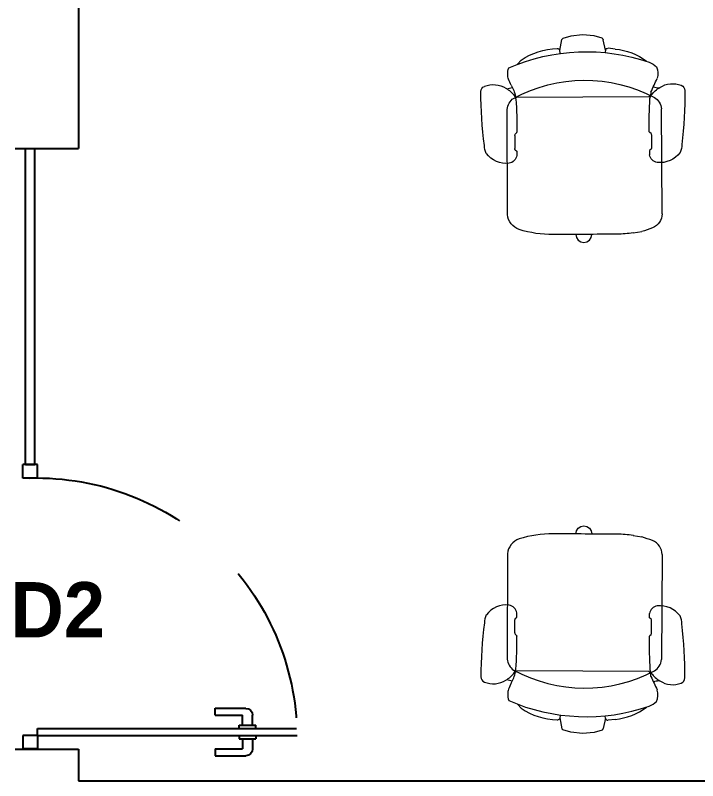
# Model space of a CAD drawing. Header units: inches. Extents: x 484217 to 497210, y -26946 to -21493.
# Drawn here: x 487793.5 to 487890.6, y -24128.4 to -24019.4 of the extents above; entities that cross this region are included whole.
import ezdxf

# ---------------------------------------------------------------- set-up
doc = ezdxf.new("R2010")
doc.units = ezdxf.units.IN
doc.header["$LTSCALE"] = 20
doc.header["$MEASUREMENT"] = 0
doc.linetypes.add('DASHED', pattern=[0.75, 0.5, -0.25])
doc.layers.add('A-furniture', color=50, linetype='Continuous', lineweight=9)
doc.layers.add('I-ANNO-TEXT', color=7, linetype='Continuous', lineweight=18)
doc.layers.add('GLAZING', color=4, linetype='Continuous')
doc.layers.add('I-WALL-IN', color=3, linetype='Continuous')
doc.styles.add('MICRO', font='')
doc.styles.get('MICRO').set_extended_font_data('MicrogrammaSSi', bold=True)

# ---------------------------------------------------------------- blocks, each defined once
blk = doc.blocks.new('A$C6A0E07C9')
at = {"layer": 'A-furniture'}
for p, q in [((-0.2138, 0.2718), (0.1182, 0.2876)), ((-0.0121, 0.2424), (-0.025, 0.2422)), ((-0.0115, 0.2426), (-0.0121, 0.2424)), ((-0.0112, 0.2428), (-0.0115, 0.2426)), ((-0.0079, 0.2484), (-0.0112, 0.2428)), ((0.0377, 0.2515), (-0.0033, 0.2499)), ((0.0418, 0.2505), (0.045, 0.2473)), ((0.045, 0.2473), (0.0464, 0.2461)), ((0.0464, 0.2461), (0.0478, 0.2453)), ((0.0478, 0.2453), (0.0485, 0.2451)), ((0.1585, 0.2497), (0.1792, -0.1667)), ((-0.2691, 0.1773), (-0.2664, 0.2046)), ((0.3152, 0.1516), (0.3188, 0.1294)), ((0.3146, 0.1213), (0.3056, 0.1197)), ((0.3131, 0.1211), (0.3466, 0.116)), ((0.3514, 0.1128), (0.36, 0.0876)), ((0.36, 0.0876), (0.3659, 0.0513)), ((0.3659, 0.0513), (0.3636, 0.0146)), ((-0.2907, 0.0196), (-0.2893, 0.0294)), ((-0.2893, 0.0294), (-0.2841, 0.0379)), ((-0.2841, 0.0379), (-0.2762, 0.0438)), ((-0.2762, 0.0438), (-0.2666, 0.0462)), ((-0.2883, 0.01), (-0.2907, 0.0196)), ((-0.2824, 0.002), (-0.2883, 0.01)), ((-0.2739, -0.003), (-0.2824, 0.002)), ((0.3636, 0.0146), (0.3576, -0.0113)), ((-0.2641, -0.0045), (-0.2739, -0.003)), ((0.3108, -0.0224), (0.3218, -0.0234)), ((0.3197, -0.023), (0.3546, -0.0146)), ((0.3546, -0.0146), (0.3564, -0.0132)), ((0.3564, -0.0132), (0.3576, -0.0113)), ((0.2962, -0.1472), (0.2839, -0.1595)), ((0.0087, -0.176), (-0.0042, -0.1772)), ((0.0094, -0.1763), (0.0087, -0.176)), ((0.0097, -0.1764), (0.0094, -0.1763)), ((0.0135, -0.1816), (0.0097, -0.1764)), ((0.0591, -0.1802), (0.0183, -0.1827)), ((0.0631, -0.1788), (0.066, -0.1753)), ((0.066, -0.1753), (0.0673, -0.174)), ((0.0673, -0.174), (0.0686, -0.173)), ((0.0686, -0.173), (0.0692, -0.1728)), ((-0.1895, -0.2174), (0.1433, -0.1996))]:
    blk.add_line(p, q, dxfattribs=at)
for centre, radius, start, end in [((0.2241, -0.8917), 1.2574, 92.3594, 100.1757), ((0.1721, 0.3454), 0.0192, 28.1256, 89.2436), ((0.0065, 0.2825), 0.0635, 94.0792, 117.5938), ((0.1209, 0.3234), 0.0749, 330.3794, 24.513), ((0.0274, 0.2777), 0.0792, 129.4999, 189.1152), ((-0.21, 0.2233), 0.0487, 94.526, 161.0109), ((0.117, 0.2414), 0.0463, 34.0902, 88.4441), ((-0.2488, 0.0248), 0.4712, 334.5973, 30.9732), ((0.1077, 0.3263), 0.0879, 309.6726, 333.0223), ((-1.1254, 2.7931), 2.8487, 297.1157, 298.0695), ((-0.9196, -0.0126), 1.143, 14.0931, 15.0056), ((0.2336, 0.2226), 0.0597, 72.5282, 107.7011), ((0.1951, 0.2221), 0.0806, 25.5198, 45.5387), ((-0.0222, 0.2712), 0.0292, 192.0047, 264.4409), ((-0.0038, 0.2437), 0.00623, 84.8455, 131.3174), ((0.0374, 0.2414), 0.0101, 64.5281, 88.6391), ((0.0007, 1.5534), 1.3091, 272.0899, 276.676), ((0.1493, 0.274), 0.0211, 279.8693, 313.3434), ((0.1704, 0.2449), 0.0129, 130.1366, 158.0173), ((0.1866, 0.1808), 0.0779, 100.0525, 108.2672), ((-0.3014, 0.0263), 0.6141, 339.6108, 22.0467), ((0.1276, 0.1249), 0.1894, 8.0925, 40.8276), ((0.5941, -0.0351), 0.8932, 162.1203, 164.4323), ((0.1816, 0.1421), 0.4521, 175.5289, 182.0991), ((72.2191, 3.6268), 72.5738, 182.765274, 182.924882), ((0.31, 0.1288), 0.0088, 301.088, 3.1667), ((0.3467, 0.1108), 0.00513, 22.8184, 91.0076), ((0.3177, -0.0315), 0.00903, 2.1237, 63.3709), ((0.1162, -0.0378), 0.2107, 328.6962, 1.8079), ((0.0809, -0.0616), 0.3414, 182.481, 200.7553), ((0.197, -0.1553), 0.0211, 212.6602, 229.0352), ((-0.1856, -0.1603), 0.0572, 202.8821, 266.1169), ((0.0015, -0.2058), 0.0292, 101.2525, 173.6887), ((0.0171, -0.1766), 0.00623, 234.376, 280.848), ((0.0579, -0.1702), 0.0101, 277.0543, 301.1654), ((0.1515, -1.4793), 1.3091, 89.0174, 93.6036), ((0.138, -0.155), 0.0449, 276.7939, 330.1521), ((0.1724, -0.1915), 0.0211, 52.3501, 85.8241), ((0.1633, -0.2919), 0.1223, 63.0548, 80.6357), ((0.1362, -0.2476), 0.0879, 32.6712, 56.0209), ((-0.9196, -0.0126), 1.143, 350.6964, 351.6126), ((0.3239, 0.0551), 0.2601, 246.1539, 250.8174), ((0.249, -0.1528), 0.0392, 254.2998, 275.9911), ((0.2537, -0.1401), 0.0518, 269.3553, 293.3788), ((0.0516, -0.2073), 0.0792, 176.5782, 236.1936), ((0.1491, -0.2435), 0.0749, 341.1805, 35.314), ((0.0312, -0.2142), 0.0635, 248.0997, 271.6142), ((0.1312, 0.9758), 1.2574, 265.5178, 273.334), ((0.2022, -0.2604), 0.0192, 276.4498, 337.5679)]:
    blk.add_arc(centre, radius, start, end, dxfattribs=at)
blk = doc.blocks.new('glass doors- 900')
for p, q in [((387080.9, -15045.5), (387080.9, -14224.6)), ((387102.3, -15045.5), (387102.3, -14226.3)), ((387080.9, -14354.8), (387070.1, -14354.8)), ((387070.1, -14408.4), (387070.1, -14354.8)), ((387102.3, -14354.8), (387113, -14354.8)), ((387113, -14408.4), (387113, -14354.8)), ((387070.1, -14365.5), (387038, -14365.5)), ((387113, -14365.5), (387145.1, -14365.5)), ((387016.6, -14483.4), (387016.6, -14387)), ((387038, -14483.4), (387038, -14397.7)), ((387070.1, -14397.7), (387038, -14397.7)), ((387080.9, -14408.4), (387070.1, -14408.4)), ((387102.3, -14408.4), (387113, -14408.4)), ((387113, -14397.7), (387145.1, -14397.7)), ((387145.1, -14483.4), (387145.1, -14397.7)), ((387166.6, -14483.4), (387166.6, -14387)), ((387038, -14483.4), (387016.6, -14483.4)), ((387145.1, -14483.4), (387166.6, -14483.4)), ((387038, -15045.5), (387038, -15092.6)), ((387080.9, -15045.5), (387038, -15045.5)), ((387080.9, -15045.5), (387080.9, -15092.6)), ((387080.9, -15045.5), (387080.9, -15092.6)), ((387080.9, -15045.5), (387102.3, -15045.5)), ((387895.1, -15045.5), (387895.1, -15092.6)), ((387895.1, -15045.5), (387895.1, -15092.6)), ((387895.1, -15045.5), (387895.1, -15045.5)), ((387895.1, -15045.5), (387938, -15045.5)), ((387938, -15045.5), (387938, -15092.6)), ((387080.9, -15092.6), (387038, -15092.6)), ((387895.1, -15092.6), (387938, -15092.6))]:
    blk.add_line(p, q)
at = {"linetype": 'DASHED', "ltscale": 50}
blk.add_arc((387070.1, -15049.8), 825.3, 358.6028, 89.255, dxfattribs=at)
for centre, start, end in [((387038, -14387), 90, 180), ((387145.1, -14387), 0, 90)]:
    blk.add_arc(centre, 21.4, start, end)

msp = doc.modelspace()

# ---------------------------------------------------------------- linework, layer by layer
at = {"layer": 'GLAZING', "elevation": 56.5}
for points in [[(487794.88, -24083.34), (487794.88, -24038.34)], [(487796.23, -24083.34), (487796.23, -24038.34)], [(487794.88, -24083.34), (487796.23, -24083.34)]]:
    msp.add_lwpolyline(points, dxfattribs=at)
at = {"layer": 'I-WALL-IN'}
for p, q in [((487802.45, -23928.78, 6.93), (487802.45, -24038.34, 6.93)), ((487797.95, -24038.34, 56.5), (487802.45, -24038.34, 6.93)), ((487793.45, -24123.86, 6.93), (487797.95, -24123.86, 6.93)), ((487797.95, -24123.86, 6.93), (487802.45, -24123.86, 6.93)), ((487802.45, -24123.86, 6.93), (487802.45, -24128.36, 6.93)), ((487802.45, -24123.86, 6.93), (487802.45, -24128.36, 6.93)), ((487802.45, -24128.36, 6.93), (487994.4, -24128.36, 6.93))]:
    msp.add_line(p, q, dxfattribs=at)
at = {"layer": 'I-WALL-IN', "elevation": 56.5}
msp.add_lwpolyline([(487793.45, -24038.34), (487797.95, -24038.34)], dxfattribs=at)

# ---------------------------------------------------------------- block references
at = {"layer": 'A-furniture'}
for p, xscale, yscale, zscale, rotation in [((487872.78, -24038.71, 6.93), -45.00000000000906, 45, 45, 273.1434728385179), ((487872.78, -24105.09, 6.93), 45.00000000000906, 45.00000000000906, 45.00000000000906, 266.8565271614821)]:
    msp.add_blockref('A$C6A0E07C9', p, dxfattribs=dict(at, xscale=xscale, yscale=yscale, zscale=zscale, rotation=rotation))
at = {"layer": 'GLAZING', "xscale": -0.04499999998952262, "yscale": 0.04499999998952262, "zscale": 0.04499999999999744, "rotation": 270}
msp.add_blockref('glass doors- 900', (488473.67, -41540.55, 56.5), dxfattribs=at)

# ---------------------------------------------------------------- texts
at = {"layer": 'I-ANNO-TEXT', "insert": (487792.76, -24100.08, 6.93), "char_height": 7.875, "attachment_point": 1, "style": 'MICRO'}
msp.add_mtext_dynamic_manual_height_columns('{\\fBahnschrift Light|b1|i0|c0|p34;D2}', width=7.4099, gutter_width=1.5, heights=[0], dxfattribs=at)

doc.saveas('drawing.dxf')
